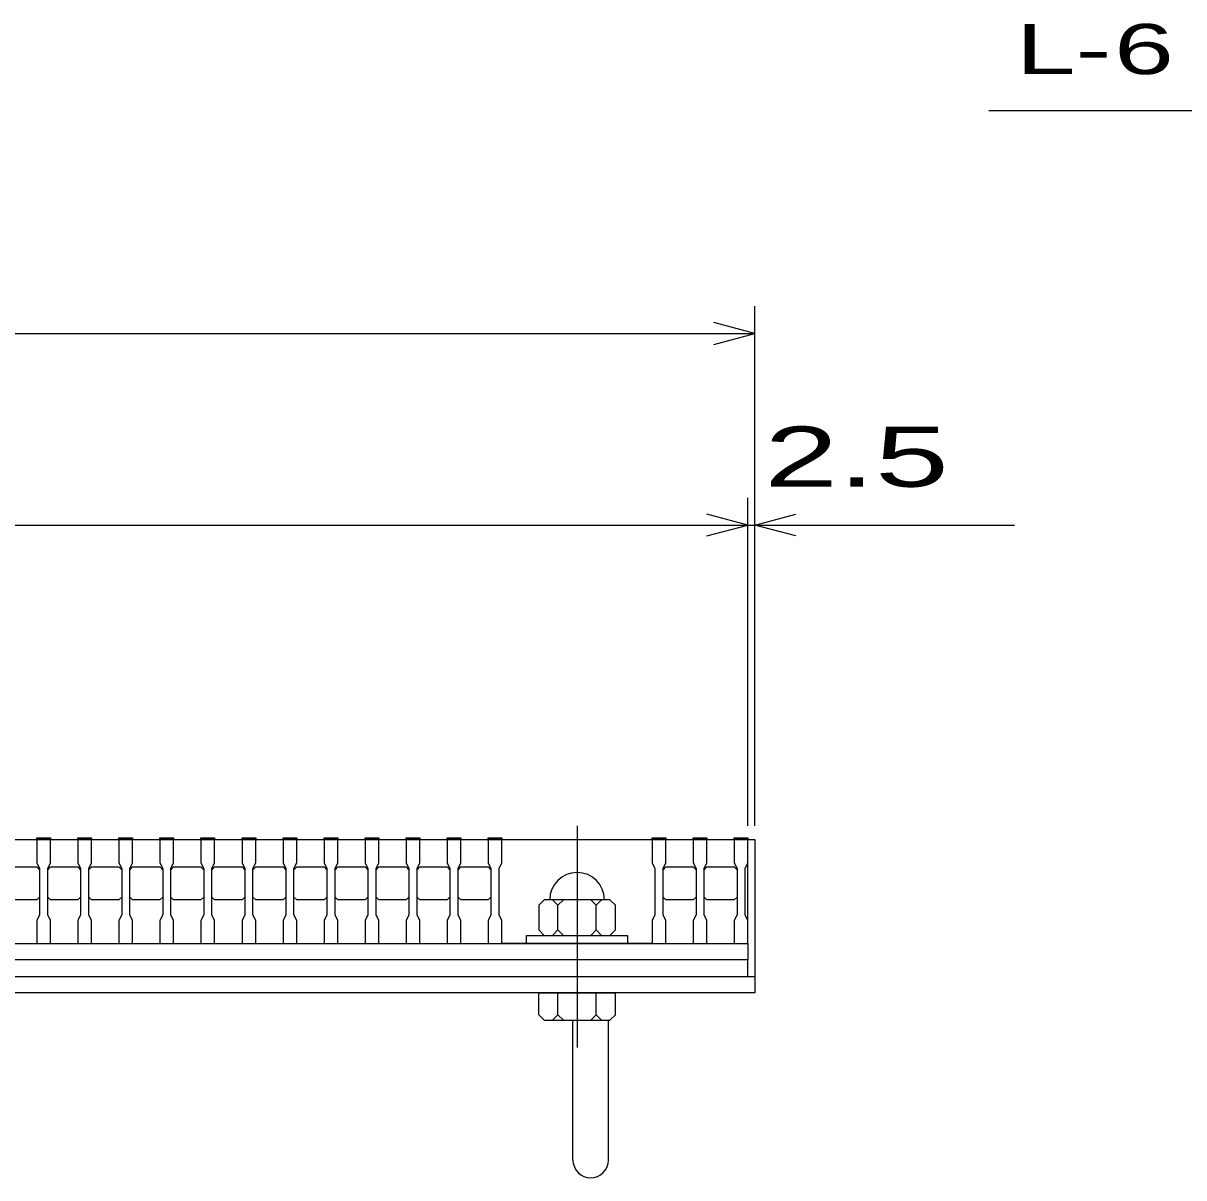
# Model space of a CAD drawing. Units: millimetres, scale not verified. Extents: x -1820 to 1731, y -1282 to 1054.
# Drawn here: x -618 to -193.7, y -671.1 to -249.1 of the extents above; entities that cross this region are included whole.
import ezdxf
from ezdxf.enums import TextEntityAlignment as Align

# ---------------------------------------------------------------- set-up
doc = ezdxf.new("R2010")
doc.units = ezdxf.units.MM
doc.header["$LTSCALE"] = 10
doc.linetypes.add('CHAIN', pattern=[18.5, 12, -1.5, 3.5, -1.5])
for name, color, linetype, lineweight in [('16', 3, 'Continuous', 25), ('19', 6, 'Continuous', 25), ('22', 4, 'Continuous', 25)]:
    doc.layers.add(name, color=color, linetype=linetype, lineweight=lineweight)
doc.styles.add('ベクトル', font='')
doc.styles.get('ベクトル').set_extended_font_data('ベクトル')

msp = doc.modelspace()

# ---------------------------------------------------------------- linework, layer by layer
at = {"layer": '16', "linetype": 'CHAIN'}
msp.add_line((-415.5, -542.5), (-415.5, -623.5), dxfattribs=at)
at = {"layer": '16'}
for p, q in [((-613, -547.5), (-613, -546.8)), ((-613, -546.8), (-608, -546.8)), ((-608, -546.8), (-608, -547.5)), ((-598, -547.5), (-598, -546.8)), ((-598, -546.8), (-593, -546.8)), ((-593, -546.8), (-593, -547.5)), ((-583, -547.5), (-583, -546.8)), ((-583, -546.8), (-578, -546.8)), ((-578, -546.8), (-578, -547.5)), ((-568, -547.5), (-568, -546.8)), ((-568, -546.8), (-563, -546.8)), ((-563, -546.8), (-563, -547.5)), ((-553, -547.5), (-553, -546.8)), ((-553, -546.8), (-548, -546.8)), ((-548, -546.8), (-548, -547.5)), ((-538, -547.5), (-538, -546.8)), ((-538, -546.8), (-533, -546.8)), ((-533, -546.8), (-533, -547.5)), ((-523, -547.5), (-523, -546.8)), ((-523, -546.8), (-518, -546.8)), ((-518, -546.8), (-518, -547.5)), ((-508, -547.5), (-508, -546.8)), ((-508, -546.8), (-503, -546.8)), ((-503, -546.8), (-503, -547.5)), ((-493, -547.5), (-493, -546.8)), ((-493, -546.8), (-488, -546.8)), ((-488, -546.8), (-488, -547.5)), ((-478, -547.5), (-478, -546.8)), ((-478, -546.8), (-473, -546.8)), ((-473, -546.8), (-473, -547.5)), ((-463, -547.5), (-463, -546.8)), ((-463, -546.8), (-458, -546.8)), ((-458, -546.8), (-458, -547.5)), ((-448, -547.5), (-448, -546.8)), ((-448, -546.8), (-443, -546.8)), ((-443, -546.8), (-443, -547.5)), ((-388, -547.5), (-388, -546.8)), ((-388, -546.8), (-383, -546.8)), ((-383, -546.8), (-383, -547.5)), ((-373, -547.5), (-373, -546.8)), ((-373, -546.8), (-368, -546.8)), ((-368, -546.8), (-368, -547.5)), ((-358, -547.5), (-358, -546.8)), ((-358, -546.8), (-353, -546.8)), ((-353, -546.8), (-353, -547.5)), ((-1348, -547.5), (-353, -547.5)), ((-613, -547.5), (-613, -556)), ((-608, -547.5), (-613, -547.5)), ((-608, -556), (-608, -547.5)), ((-598, -547.5), (-598, -556)), ((-593, -547.5), (-598, -547.5)), ((-593, -556), (-593, -547.5)), ((-583, -547.5), (-583, -556)), ((-578, -547.5), (-583, -547.5)), ((-578, -556), (-578, -547.5)), ((-568, -547.5), (-568, -556)), ((-563, -547.5), (-568, -547.5)), ((-563, -556), (-563, -547.5)), ((-553, -547.5), (-553, -556)), ((-548, -547.5), (-553, -547.5)), ((-548, -556), (-548, -547.5)), ((-538, -547.5), (-538, -556)), ((-533, -547.5), (-538, -547.5)), ((-533, -556), (-533, -547.5)), ((-523, -547.5), (-523, -556)), ((-518, -547.5), (-523, -547.5)), ((-518, -556), (-518, -547.5)), ((-508, -547.5), (-508, -556)), ((-503, -547.5), (-508, -547.5)), ((-503, -556), (-503, -547.5)), ((-493, -547.5), (-493, -556)), ((-488, -547.5), (-493, -547.5)), ((-488, -556), (-488, -547.5)), ((-478, -547.5), (-478, -556)), ((-473, -547.5), (-478, -547.5)), ((-473, -556), (-473, -547.5)), ((-463, -547.5), (-463, -556)), ((-458, -547.5), (-463, -547.5)), ((-458, -556), (-458, -547.5)), ((-448, -547.5), (-448, -556)), ((-443, -547.5), (-448, -547.5)), ((-443, -556), (-443, -547.5)), ((-443, -547.5), (-388, -547.5)), ((-388, -547.5), (-388, -556)), ((-383, -547.5), (-388, -547.5)), ((-383, -556), (-383, -547.5)), ((-373, -547.5), (-373, -556)), ((-368, -547.5), (-373, -547.5)), ((-368, -556), (-368, -547.5)), ((-358, -547.5), (-358, -556)), ((-353, -547.5), (-358, -547.5)), ((-353, -556), (-353, -547.5)), ((-353, -585.5), (-353, -547.5)), ((-623, -557.5), (-613, -557.5)), ((-613, -556), (-612, -558)), ((-613, -557.5), (-612, -558.5)), ((-612, -558), (-612, -575)), ((-609, -558), (-608, -556)), ((-609, -558.5), (-608, -557.5)), ((-609, -575), (-609, -558)), ((-608, -557.5), (-598, -557.5)), ((-598, -556), (-597, -558)), ((-598, -557.5), (-597, -558.5)), ((-597, -558), (-597, -575)), ((-594, -558), (-593, -556)), ((-594, -558.5), (-593, -557.5)), ((-594, -575), (-594, -558)), ((-593, -557.5), (-583, -557.5)), ((-583, -556), (-582, -558)), ((-583, -557.5), (-582, -558.5)), ((-582, -558), (-582, -575)), ((-579, -558), (-578, -556)), ((-579, -558.5), (-578, -557.5)), ((-579, -575), (-579, -558)), ((-578, -557.5), (-568, -557.5)), ((-568, -556), (-567, -558)), ((-568, -557.5), (-567, -558.5)), ((-567, -558), (-567, -575)), ((-564, -558), (-563, -556)), ((-564, -558.5), (-563, -557.5)), ((-564, -575), (-564, -558)), ((-563, -557.5), (-553, -557.5)), ((-553, -556), (-552, -558)), ((-553, -557.5), (-552, -558.5)), ((-552, -558), (-552, -575)), ((-549, -558), (-548, -556)), ((-549, -558.5), (-548, -557.5)), ((-549, -575), (-549, -558)), ((-548, -557.5), (-538, -557.5)), ((-538, -556), (-537, -558)), ((-538, -557.5), (-537, -558.5)), ((-537, -558), (-537, -575)), ((-534, -558), (-533, -556)), ((-534, -558.5), (-533, -557.5)), ((-534, -575), (-534, -558)), ((-533, -557.5), (-523, -557.5)), ((-523, -556), (-522, -558)), ((-523, -557.5), (-522, -558.5)), ((-522, -558), (-522, -575)), ((-519, -558), (-518, -556)), ((-519, -558.5), (-518, -557.5)), ((-519, -575), (-519, -558)), ((-518, -557.5), (-508, -557.5)), ((-508, -556), (-507, -558)), ((-508, -557.5), (-507, -558.5)), ((-507, -558), (-507, -575)), ((-504, -558), (-503, -556)), ((-504, -558.5), (-503, -557.5)), ((-504, -575), (-504, -558)), ((-503, -557.5), (-493, -557.5)), ((-493, -556), (-492, -558)), ((-493, -557.5), (-492, -558.5)), ((-492, -558), (-492, -575)), ((-489, -558), (-488, -556)), ((-489, -558.5), (-488, -557.5)), ((-489, -575), (-489, -558)), ((-488, -557.5), (-478, -557.5)), ((-478, -556), (-477, -558)), ((-478, -557.5), (-477, -558.5)), ((-477, -558), (-477, -575)), ((-474, -558), (-473, -556)), ((-474, -558.5), (-473, -557.5)), ((-474, -575), (-474, -558)), ((-473, -557.5), (-463, -557.5)), ((-463, -556), (-462, -558)), ((-463, -557.5), (-462, -558.5)), ((-462, -558), (-462, -575)), ((-459, -558), (-458, -556)), ((-459, -558.5), (-458, -557.5)), ((-459, -575), (-459, -558)), ((-458, -557.5), (-448, -557.5)), ((-448, -556), (-447, -558)), ((-448, -557.5), (-447, -558.5)), ((-447, -558), (-447, -575)), ((-444, -558), (-443, -556)), ((-444, -575), (-444, -558)), ((-388, -556), (-387, -558)), ((-387, -558), (-387, -575)), ((-384, -558), (-383, -556)), ((-384, -558.5), (-383, -557.5)), ((-384, -575), (-384, -558)), ((-383, -557.5), (-373, -557.5)), ((-373, -556), (-372, -558)), ((-373, -557.5), (-372, -558.5)), ((-372, -558), (-372, -575)), ((-369, -558), (-368, -556)), ((-369, -558.5), (-368, -557.5)), ((-369, -575), (-369, -558)), ((-368, -557.5), (-358, -557.5)), ((-358, -556), (-357, -558)), ((-358, -557.5), (-357, -558.5)), ((-357, -558), (-357, -575)), ((-354, -558), (-353, -556)), ((-354, -575), (-354, -558)), ((-612, -568.5), (-613, -569.5)), ((-608, -569.5), (-609, -568.5)), ((-597, -568.5), (-598, -569.5)), ((-593, -569.5), (-594, -568.5)), ((-582, -568.5), (-583, -569.5)), ((-578, -569.5), (-579, -568.5)), ((-567, -568.5), (-568, -569.5)), ((-563, -569.5), (-564, -568.5)), ((-552, -568.5), (-553, -569.5)), ((-548, -569.5), (-549, -568.5)), ((-537, -568.5), (-538, -569.5)), ((-533, -569.5), (-534, -568.5)), ((-522, -568.5), (-523, -569.5)), ((-518, -569.5), (-519, -568.5)), ((-507, -568.5), (-508, -569.5)), ((-503, -569.5), (-504, -568.5)), ((-492, -568.5), (-493, -569.5)), ((-488, -569.5), (-489, -568.5)), ((-477, -568.5), (-478, -569.5)), ((-473, -569.5), (-474, -568.5)), ((-462, -568.5), (-463, -569.5)), ((-458, -569.5), (-459, -568.5)), ((-447, -568.5), (-448, -569.5)), ((-383, -569.5), (-384, -568.5)), ((-372, -568.5), (-373, -569.5)), ((-368, -569.5), (-369, -568.5)), ((-357, -568.5), (-358, -569.5)), ((-613, -569.5), (-623, -569.5)), ((-598, -569.5), (-608, -569.5)), ((-583, -569.5), (-593, -569.5)), ((-568, -569.5), (-578, -569.5)), ((-553, -569.5), (-563, -569.5)), ((-538, -569.5), (-548, -569.5)), ((-523, -569.5), (-533, -569.5)), ((-508, -569.5), (-518, -569.5)), ((-493, -569.5), (-503, -569.5)), ((-478, -569.5), (-488, -569.5)), ((-463, -569.5), (-473, -569.5)), ((-448, -569.5), (-458, -569.5)), ((-427.5, -569.5), (-429.5, -571.5)), ((-429.5, -571.5), (-429.5, -580.5)), ((-403.5, -569.5), (-427.5, -569.5)), ((-422.5, -571.5), (-424.5, -569.5)), ((-420.5, -569.5), (-422.5, -571.5)), ((-422.5, -580.5), (-422.5, -571.5)), ((-408.5, -571.5), (-410.5, -569.5)), ((-406.5, -569.5), (-408.5, -571.5)), ((-408.5, -580.5), (-408.5, -571.5)), ((-401.5, -571.5), (-403.5, -569.5)), ((-401.5, -580.5), (-401.5, -571.5)), ((-373, -569.5), (-383, -569.5)), ((-358, -569.5), (-368, -569.5)), ((-612, -575), (-613, -577)), ((-613, -577), (-613, -585.5)), ((-608, -577), (-609, -575)), ((-608, -585.5), (-608, -577)), ((-597, -575), (-598, -577)), ((-598, -577), (-598, -585.5)), ((-593, -577), (-594, -575)), ((-593, -585.5), (-593, -577)), ((-582, -575), (-583, -577)), ((-583, -577), (-583, -585.5)), ((-578, -577), (-579, -575)), ((-578, -585.5), (-578, -577)), ((-567, -575), (-568, -577)), ((-568, -577), (-568, -585.5)), ((-563, -577), (-564, -575)), ((-563, -585.5), (-563, -577)), ((-552, -575), (-553, -577)), ((-553, -577), (-553, -585.5)), ((-548, -577), (-549, -575)), ((-548, -585.5), (-548, -577)), ((-537, -575), (-538, -577)), ((-538, -577), (-538, -585.5)), ((-533, -577), (-534, -575)), ((-533, -585.5), (-533, -577)), ((-522, -575), (-523, -577)), ((-523, -577), (-523, -585.5)), ((-518, -577), (-519, -575)), ((-518, -585.5), (-518, -577)), ((-507, -575), (-508, -577)), ((-508, -577), (-508, -585.5)), ((-503, -577), (-504, -575)), ((-503, -585.5), (-503, -577)), ((-492, -575), (-493, -577)), ((-493, -577), (-493, -585.5)), ((-488, -577), (-489, -575)), ((-488, -585.5), (-488, -577)), ((-477, -575), (-478, -577)), ((-478, -577), (-478, -585.5)), ((-473, -577), (-474, -575)), ((-473, -585.5), (-473, -577)), ((-462, -575), (-463, -577)), ((-463, -577), (-463, -585.5)), ((-458, -577), (-459, -575)), ((-458, -585.5), (-458, -577)), ((-447, -575), (-448, -577)), ((-448, -577), (-448, -585.5)), ((-443, -577), (-444, -575)), ((-443, -585.5), (-443, -577)), ((-387, -575), (-388, -577)), ((-388, -577), (-388, -585.5)), ((-383, -577), (-384, -575)), ((-383, -585.5), (-383, -577)), ((-372, -575), (-373, -577)), ((-373, -577), (-373, -585.5)), ((-368, -577), (-369, -575)), ((-368, -585.5), (-368, -577)), ((-357, -575), (-358, -577)), ((-358, -577), (-358, -585.5)), ((-353, -577), (-354, -575)), ((-353, -585.5), (-353, -577)), ((-429.5, -580.5), (-427.5, -582.5)), ((-424.5, -582.5), (-422.5, -580.5)), ((-422.5, -580.5), (-420.5, -582.5)), ((-410.5, -582.5), (-408.5, -580.5)), ((-408.5, -580.5), (-406.5, -582.5)), ((-403.5, -582.5), (-401.5, -580.5)), ((-1348, -585.5), (-353, -585.5)), ((-1348, -585.5), (-353, -585.5)), ((-613, -585.5), (-608, -585.5)), ((-598, -585.5), (-593, -585.5)), ((-583, -585.5), (-578, -585.5)), ((-568, -585.5), (-563, -585.5)), ((-553, -585.5), (-548, -585.5)), ((-538, -585.5), (-533, -585.5)), ((-523, -585.5), (-518, -585.5)), ((-508, -585.5), (-503, -585.5)), ((-493, -585.5), (-488, -585.5)), ((-478, -585.5), (-473, -585.5)), ((-463, -585.5), (-458, -585.5)), ((-448, -585.5), (-443, -585.5)), ((-388, -585.5), (-443, -585.5)), ((-434, -585.5), (-434, -582.5)), ((-434, -582.5), (-397, -582.5)), ((-397, -585.5), (-434, -585.5)), ((-397, -582.5), (-397, -585.5)), ((-388, -585.5), (-383, -585.5)), ((-373, -585.5), (-368, -585.5)), ((-358, -585.5), (-353, -585.5)), ((-353, -585.5), (-353, -591.5)), ((-353, -591.5), (-1348, -591.5)), ((-353, -597.5), (-353, -591.5)), ((-1348, -597.5), (-353, -597.5))]:
    msp.add_line(p, q, dxfattribs=at)
msp.add_arc((-415.5, -569.5), 10, 0, 180, dxfattribs=at)
at = {"layer": '19'}
for p, q in [((-353, -547.5), (-350.5, -547.5)), ((-350.5, -547.5), (-350.5, -597.5)), ((-1350.5, -597.5), (-350.5, -597.5)), ((-350.5, -597.5), (-350.5, -603.5)), ((-350.5, -603.5), (-1350.5, -603.5)), ((-429.5, -611.5), (-429.5, -603.5)), ((-429.5, -603.5), (-401.5, -603.5)), ((-422.5, -611.5), (-422.5, -603.5)), ((-408.5, -611.5), (-408.5, -603.5)), ((-401.5, -611.5), (-401.5, -603.5)), ((-429.5, -611.5), (-427.5, -613.5)), ((-427.5, -613.5), (-403.5, -613.5)), ((-422.5, -611.5), (-424.5, -613.5)), ((-420.5, -613.5), (-422.5, -611.5)), ((-417, -664.61), (-417, -613.5)), ((-408.5, -611.5), (-410.5, -613.5)), ((-406.5, -613.5), (-408.5, -611.5)), ((-404, -664.61), (-404, -613.5)), ((-403.5, -613.5), (-401.5, -611.5))]:
    msp.add_line(p, q, dxfattribs=at)
msp.add_arc((-410.5, -664.61), 6.5, 180, 0, dxfattribs=at)
at = {"layer": '22'}
for p, q in [((-265, -281), (-65, -281)), ((-350.5, -542.5), (-350.5, -352.5)), ((-350.5, -362.5), (-365.5, -358.5)), ((-1350.5, -362.5), (-350.5, -362.5)), ((-365.5, -366.5), (-350.5, -362.5)), ((-353, -542.5), (-353, -422.5)), ((-350.5, -542.5), (-350.5, -422.5)), ((-353, -432.5), (-368, -428.5)), ((-350.5, -432.5), (-335.5, -428.5)), ((-1348, -432.5), (-353, -432.5)), ((-368, -436.5), (-353, -432.5)), ((-353, -432.5), (-350.5, -432.5)), ((-335.5, -436.5), (-350.5, -432.5)), ((-350.5, -432.5), (-255.5, -432.5))]:
    msp.add_line(p, q, dxfattribs=at)

# ---------------------------------------------------------------- texts
at = {"layer": '22', "color": 2, "style": 'ベクトル'}
for s, height, width, p in [('L-', 18.33, 1.6, (-255, -258.5)), (' 6 ', 18.33, 1.6, (-230, -258.5)), (' 2.5 ', 21.99, 1.65, (-360.5, -407.5))]:
    msp.add_text(s, height=height, dxfattribs=dict(at, width=width)).set_placement(p, align=Align.MIDDLE_LEFT)

doc.saveas('drawing.dxf')
